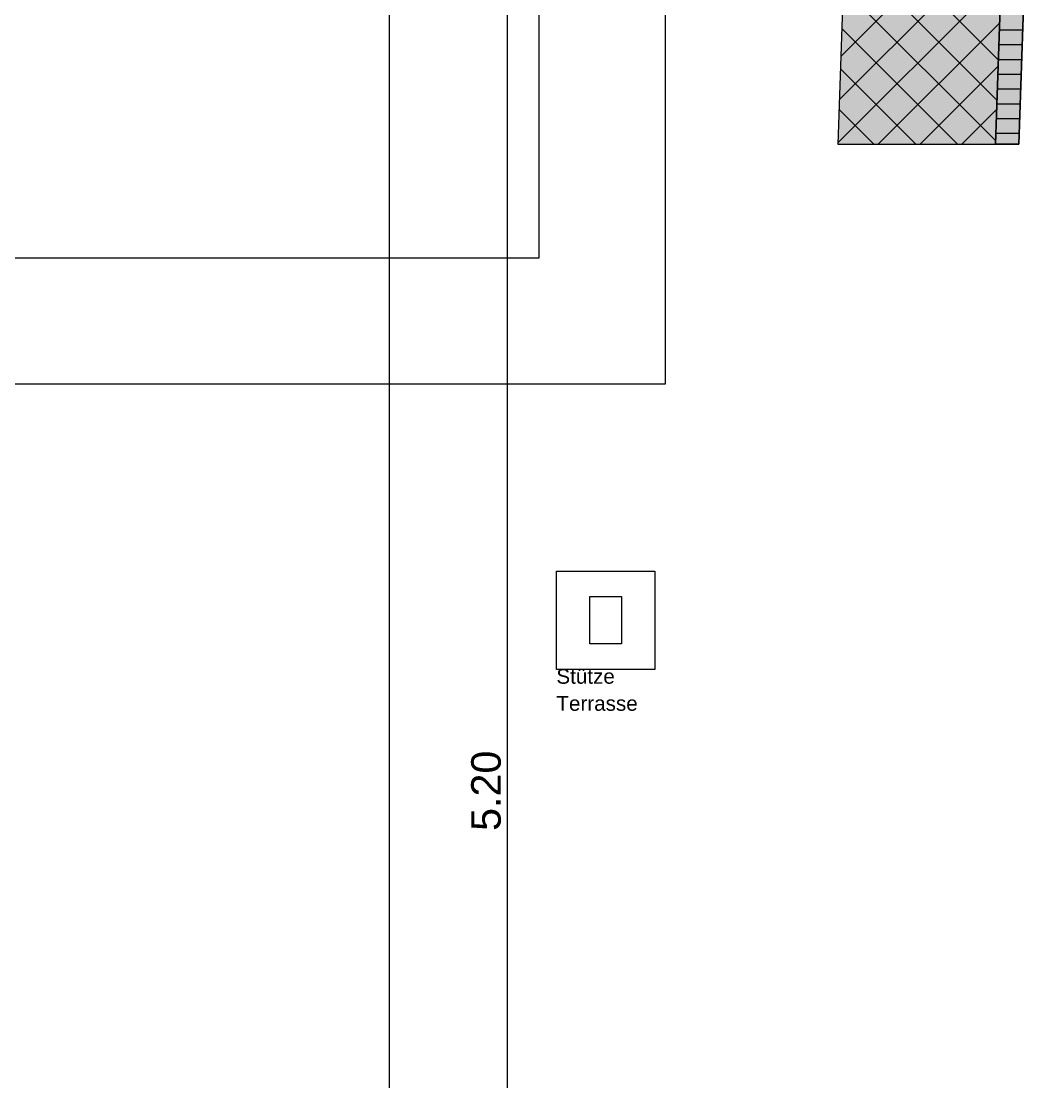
# Model space of a CAD drawing. Extents: x 0 to 1189, y 0 to 841.
# Drawn here: x 697.5 to 748.6, y 310.4 to 364.3 of the extents above; entities that cross this region are included whole.
import ezdxf
from ezdxf.lldxf.tags import DXFTag

# ---------------------------------------------------------------- set-up
doc = ezdxf.new("R2010")
doc.units = 0
doc.layers.get('0').update_dxf_attribs({"lineweight": 35})
for name, color, linetype, lineweight in [('Bemassung', 7, 'Continuous', 25), ('Deckenabsätze', 7, 'Continuous', 25), ('Gebäude Kontur', 7, 'Continuous', 25)]:
    doc.layers.add(name, color=color, linetype=linetype, lineweight=lineweight)
doc.styles.get("Standard").update_dxf_attribs({"font": 'arial.ttf'})
tags = doc.linetypes.add('DASHED2', pattern=[9.525, 6.35, -3.175]).pattern_tags.tags
tags[6:7] = [DXFTag(74, 4), DXFTag(75, 0), DXFTag(340, '0'), DXFTag(46, 1.0), DXFTag(50, 0.0), DXFTag(44, 0.0), DXFTag(45, 0.0)]
tags[4:5] = [DXFTag(74, 4), DXFTag(75, 0), DXFTag(340, '0'), DXFTag(46, 1.0), DXFTag(50, 0.0), DXFTag(44, 0.0), DXFTag(45, 0.0)]
tags = doc.linetypes.add('Strichlin_lang', pattern=[0.5, 0.3, -0.2]).pattern_tags.tags
tags[6:7] = [DXFTag(74, 4), DXFTag(75, 0), DXFTag(340, '0'), DXFTag(46, 1.0), DXFTag(50, 0.0), DXFTag(44, 0.0), DXFTag(45, 0.0)]
tags[4:5] = [DXFTag(74, 4), DXFTag(75, 0), DXFTag(340, '0'), DXFTag(46, 1.0), DXFTag(50, 0.0), DXFTag(44, 0.0), DXFTag(45, 0.0)]
tags = doc.linetypes.add('Wipeout_Contour', pattern=[1, 0, -1]).pattern_tags.tags
tags[6:7] = [DXFTag(74, 4), DXFTag(75, 0), DXFTag(340, '0'), DXFTag(46, 1.0), DXFTag(50, 0.0), DXFTag(44, 0.0), DXFTag(45, 0.0)]
tags[4:5] = [DXFTag(74, 4), DXFTag(75, 0), DXFTag(340, '0'), DXFTag(46, 1.0), DXFTag(50, 0.0), DXFTag(44, 0.0), DXFTag(45, 0.0)]

# ---------------------------------------------------------------- blocks, each defined once
blk = doc.blocks.new('Referenz-A0SO6TOG06', base_point=(4.401, 96.704))
at = {"layer": 'Bemassung', "color": 0, "lineweight": 13}
for p, q in [((716.23, 377.125), (716.23, 297)), ((722.23, 377.124), (722.23, 297))]:
    blk.add_line(p, q, dxfattribs=at)
at = {"layer": 'Deckenabsätze', "color": 0, "linetype": 'Wipeout_Contour', "lineweight": 0, "ltscale": 44.876061}
for p, q in [((739.813, 381.121), (739.024, 358.003)), ((747.029, 358.003), (747.545, 373.121)), ((739.024, 358.003), (747.029, 358.003))]:
    blk.add_line(p, q, dxfattribs=at)
at = {"layer": 'Deckenabsätze', "color": 0, "lineweight": 13}
for p, q in [((739.813, 381.121), (739.024, 358.003)), ((747.029, 358.003), (747.545, 373.121)), ((739.176, 362.462), (747.464, 370.75)), ((747.175, 362.298), (739.435, 370.039)), ((747.029, 358.005), (747.425, 369.623)), ((748.626, 369.621), (748.23, 358.005)), ((739.101, 360.266), (747.389, 368.553)), ((747.105, 360.247), (739.365, 367.987)), ((739.026, 358.07), (747.314, 366.357)), ((747.035, 358.196), (739.295, 365.936)), ((745.107, 358.003), (739.225, 363.885)), ((741.081, 358.003), (747.239, 364.161)), ((747.227, 363.814), (748.428, 363.814)), ((747.201, 363.064), (748.402, 363.064)), ((747.176, 362.314), (748.377, 362.314)), ((742.986, 358.003), (739.155, 361.834)), ((743.202, 358.003), (747.164, 361.965)), ((747.15, 361.564), (748.351, 361.564)), ((747.125, 360.814), (748.325, 360.814)), ((747.099, 360.064), (748.3, 360.064)), ((740.864, 358.003), (739.085, 359.782)), ((745.323, 358.003), (747.089, 359.768)), ((747.073, 359.314), (748.274, 359.314)), ((747.048, 358.564), (748.249, 358.564)), ((739.024, 358.003), (747.029, 358.003)), ((748.23, 358.005), (747.029, 358.005))]:
    blk.add_line(p, q, dxfattribs=at)
at = {"layer": 'Deckenabsätze', "color": 0, "linetype": 'Wipeout_Contour', "lineweight": 0, "ltscale": 29.758362}
for p, q in [((747.425, 369.623), (747.029, 358.005)), ((748.23, 358.005), (748.626, 369.621)), ((747.029, 358.005), (748.23, 358.005))]:
    blk.add_line(p, q, dxfattribs=at)
at = {"layer": 'Deckenabsätze', "color": 0, "lineweight": 13}
for points in [[(739.024, 358.003), (739.813, 358.003), (739.813, 381.121)], [(739.813, 358.003), (747.029, 358.003), (739.813, 381.121)], [(747.029, 358.003), (747.029, 381.121), (739.813, 381.121)], [(747.029, 358.003), (747.545, 373.121), (747.029, 373.121)]]:
    blk.add_solid(points, dxfattribs=at)
at = {"layer": 'Deckenabsätze', "color": 7, "linetype": 'Wipeout_Contour', "lineweight": 0, "ltscale": 44.876061, "true_color": 0xffffff}
for points in [[(747.029, 358.003), (739.024, 358.003), (747.545, 373.121)], [(739.024, 358.003), (747.545, 373.121), (739.54, 373.121)], [(747.029, 358.003), (747.029, 358.003), (739.024, 358.003)]]:
    blk.add_solid(points, dxfattribs=at)
at = {"layer": 'Deckenabsätze', "color": 7, "linetype": 'Wipeout_Contour', "lineweight": 0, "ltscale": 29.758362, "true_color": 0xffffff}
for points in [[(748.23, 358.005), (747.029, 358.005), (748.626, 369.621)], [(747.029, 358.005), (748.626, 369.621), (747.425, 369.621)], [(748.23, 358.005), (748.23, 358.005), (747.029, 358.005)]]:
    blk.add_solid(points, dxfattribs=at)
at = {"layer": 'Gebäude Kontur', "color": 0, "linetype": 'Strichlin_lang', "lineweight": 13, "ltscale": 0.13}
for p, q in [((723.836, 388.619), (723.836, 352.224)), ((730.26, 382.226), (730.26, 345.825)), ((723.836, 352.224), (619.835, 352.224)), ((730.26, 345.825), (613.435, 345.825))]:
    blk.add_line(p, q, dxfattribs=at)
at = {"layer": 'Gebäude Kontur', "color": 0, "linetype": 'DASHED2', "lineweight": 13, "ltscale": 0.13}
for p, q in [((724.736, 336.324), (729.736, 336.324)), ((724.736, 331.324), (724.736, 336.324)), ((729.736, 336.324), (729.736, 331.324)), ((726.436, 335.024), (728.036, 335.024)), ((726.436, 332.624), (726.436, 335.024)), ((728.036, 335.024), (728.036, 332.624)), ((728.036, 332.624), (726.436, 332.624)), ((729.736, 331.324), (724.736, 331.324))]:
    blk.add_line(p, q, dxfattribs=at)
at = {"layer": 'Bemassung', "color": 0, "linetype": 'Continuous', "lineweight": 13, "ltscale": 0.13, "insert": (720.403, 323.122), "char_height": 1.5, "attachment_point": 1, "rotation": 90}
blk.add_mtext('{\\fArial;5.20}', dxfattribs=at)
at = {"layer": 'Gebäude Kontur', "color": 0, "lineweight": 13, "char_height": 0.75, "attachment_point": 1}
for s, insert in [('{\\fArial;Stütze}', (724.73, 331.348)), ('{\\fArial;Terrasse}', (724.73, 329.975))]:
    blk.add_mtext(s, dxfattribs=dict(at, insert=insert))

msp = doc.modelspace()

# ---------------------------------------------------------------- block references
at = {"color": 8, "lineweight": 25, "ltscale": 0.25, "true_color": 0x808080}
msp.add_blockref('Referenz-A0SO6TOG06', (4.401, 96.704), dxfattribs=at)

doc.saveas('drawing.dxf')
